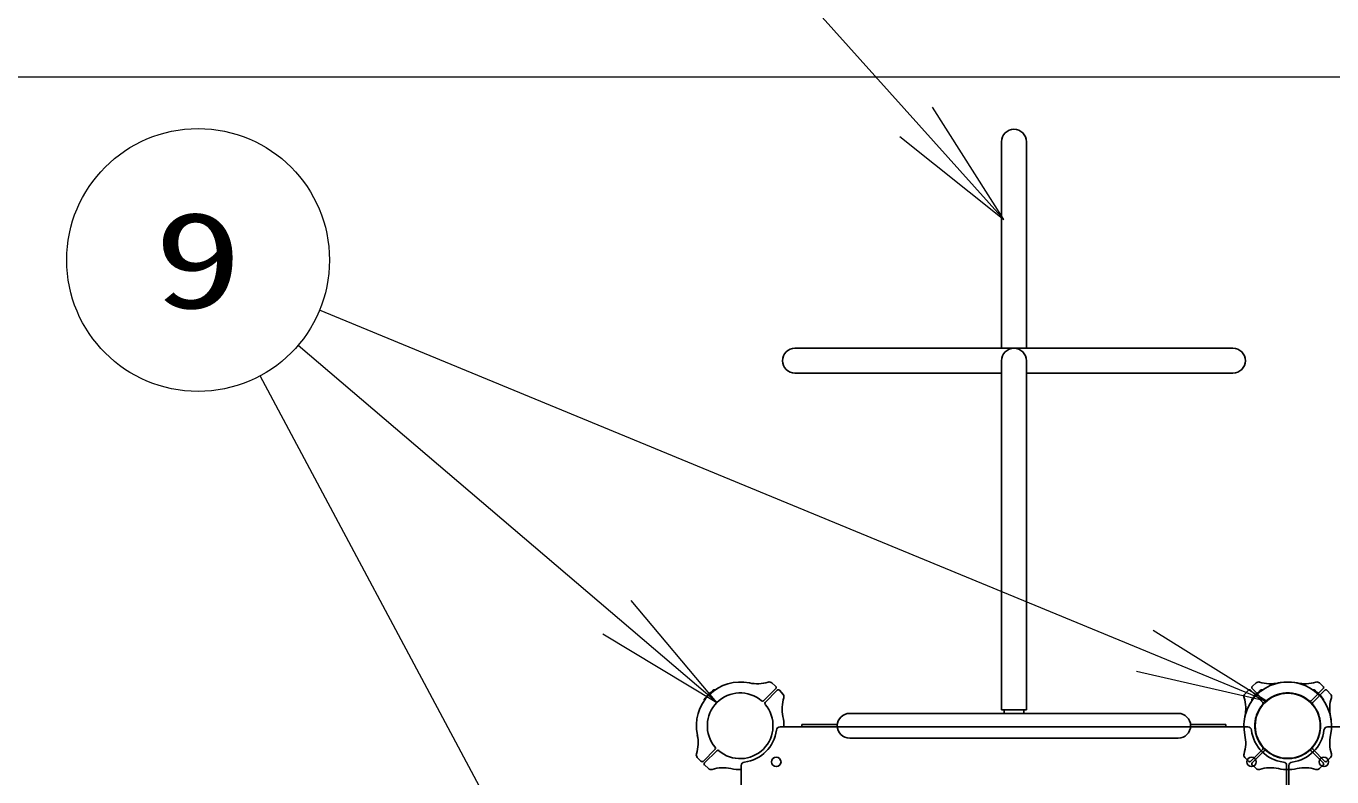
# Model space of a CAD drawing. Units: millimetres on the paper. Extents: x -385 to 0, y -594 to 267.
# Drawn here: x -291.86 to -262.05, y 145.73 to 162.87 of the extents above; entities that cross this region are included whole.
import ezdxf
from ezdxf.enums import TextEntityAlignment as Align

# ---------------------------------------------------------------- set-up
doc = ezdxf.new("R2010")
doc.units = ezdxf.units.MM
doc.layers.add('1_60', color=7, linetype='Continuous', lineweight=25)
doc.styles.add('ＭＳ ゴシック', font='')
doc.styles.get('ＭＳ ゴシック').set_extended_font_data('MS Gothic')

# ---------------------------------------------------------------- blocks, each defined once
blk = doc.blocks.new('open_arrow')
at = {"color": 0, "linetype": 'Continuous', "lineweight": -2}
blk.add_lwpolyline([(7.5, 1.25), (0, 0), (7.5, -1.25)], dxfattribs=at)

msp = doc.modelspace()

# ---------------------------------------------------------------- linework, layer by layer
at = {"layer": '1_60', "lineweight": 13}
for p, q in [((-269.541, 158.453), (-275.708, 165.332)), ((-243.321, 161.708), (-366.878, 161.708)), ((-243.321, 161.708), (-366.878, 161.708)), ((-263.551, 147.467), (-285.163, 156.385)), ((-276.092, 147.429), (-285.653, 155.583)), ((-275.561, 134.398), (-286.521, 154.884))]:
    msp.add_line(p, q, dxfattribs=at)
at = {"layer": '1_60', "color": 70}
for p, q in [((-269.595, 155.515), (-269.595, 160.232)), ((-269.028, 160.232), (-269.028, 155.515)), ((-274.311, 155.515), (-269.311, 155.515)), ((-269.311, 155.515), (-264.311, 155.515)), ((-269.595, 155.232), (-269.595, 147.265)), ((-269.028, 155.232), (-269.028, 147.265)), ((-269.595, 154.949), (-274.311, 154.949)), ((-264.311, 154.949), (-269.028, 154.949)), ((-269.595, 147.265), (-269.028, 147.265))]:
    msp.add_line(p, q, dxfattribs=at)
at = {"layer": '1_60', "color": 2}
for p, q in [((-274.75, 147.794), (-274.846, 147.884)), ((-263.872, 147.794), (-263.777, 147.884)), ((-262.25, 147.794), (-262.346, 147.884)), ((-275.026, 147.468), (-274.749, 147.746)), ((-274.991, 147.433), (-274.713, 147.711)), ((-274.666, 147.71), (-274.576, 147.614)), ((-263.957, 147.71), (-264.046, 147.614)), ((-263.631, 147.433), (-263.909, 147.711)), ((-263.596, 147.468), (-263.873, 147.746)), ((-262.526, 147.468), (-262.249, 147.746)), ((-262.491, 147.433), (-262.213, 147.711)), ((-262.166, 147.71), (-262.076, 147.614)), ((-276.131, 146.364), (-276.409, 146.086)), ((-263.631, 146.364), (-263.909, 146.086)), ((-262.491, 146.364), (-262.213, 146.086)), ((-276.457, 146.087), (-276.54, 146.176)), ((-276.096, 146.328), (-276.374, 146.051)), ((-263.957, 146.087), (-264.04, 146.176)), ((-263.596, 146.328), (-263.874, 146.051)), ((-262.526, 146.328), (-262.249, 146.051)), ((-262.165, 146.087), (-262.083, 146.176)), ((-276.373, 146.003), (-276.284, 145.92)), ((-263.873, 146.003), (-263.784, 145.92)), ((-262.249, 146.003), (-262.338, 145.92))]:
    msp.add_line(p, q, dxfattribs=at)
at = {"layer": '1_60'}
for p, q in [((-276.141, 147.714), (-276.142, 147.715)), ((-263.641, 147.714), (-263.642, 147.715)), ((-262.482, 147.714), (-262.48, 147.715)), ((-276.376, 147.478), (-276.378, 147.48)), ((-269.538, 147.265), (-269.538, 147.182)), ((-269.085, 147.265), (-269.085, 147.182)), ((-263.876, 147.478), (-263.878, 147.48)), ((-262.246, 147.478), (-262.244, 147.48)), ((-273.061, 147.182), (-265.561, 147.182)), ((-274.152, 146.925), (-274.152, 146.872)), ((-274.152, 146.925), (-273.343, 146.925)), ((-274.152, 146.872), (-273.343, 146.872)), ((-264.471, 146.925), (-265.279, 146.925)), ((-264.471, 146.872), (-265.279, 146.872)), ((-264.471, 146.925), (-264.471, 146.872)), ((-273.061, 146.615), (-265.561, 146.615))]:
    msp.add_line(p, q, dxfattribs=at)
at = {"layer": '1_60', "color": 4}
for p, q in [((-269.311, 146.873), (-274.651, 146.873)), ((-269.311, 146.873), (-263.971, 146.873)), ((-256.811, 146.873), (-262.151, 146.873)), ((-275.536, 140.648), (-275.536, 145.988)), ((-263.086, 140.648), (-263.086, 145.988)), ((-263.036, 140.648), (-263.036, 145.988))]:
    msp.add_line(p, q, dxfattribs=at)
at = {"layer": '1_60', "lineweight": 13}
msp.add_circle((-287.936, 157.53), 3, dxfattribs=at)
at = {"layer": '1_60'}
for centre, radius in [((-263.061, 146.898), 0.743), ((-274.736, 146.073), 0.108), ((-263.886, 146.073), 0.108), ((-262.236, 146.073), 0.108)]:
    msp.add_circle(centre, radius, dxfattribs=at)
at = {"layer": '1_60', "color": 70}
for centre, start, end in [((-269.311, 160.232), 0, 180), ((-274.311, 155.232), 90, 270), ((-269.311, 155.232), 0, 180), ((-264.311, 155.232), 270, 90)]:
    msp.add_arc(centre, 0.283, start, end, dxfattribs=at)
at = {"layer": '1_60', "color": 2}
for centre, radius, start, end in [((-275.561, 146.898), 1, 77.7272, 135), ((-275.171, 148.69), 0.833, 257.7272, 287.5412), ((-274.895, 147.816), 0.0833, 47, 107.5412), ((-263.727, 147.816), 0.0833, 72.4588, 133), ((-263.061, 146.898), 1, 77.7272, 135), ((-263.451, 148.69), 0.833, 252.4588, 282.2728), ((-263.061, 146.898), 1, 45, 102.2728), ((-262.671, 148.69), 0.833, 257.7272, 287.5412), ((-262.395, 147.816), 0.0833, 47, 107.5412), ((-275.561, 146.898), 1, 135, 192.2728), ((-275.561, 146.898), 0.75, 49.2707, 135), ((-274.772, 147.77), 0.0333, 315, 47), ((-274.69, 147.687), 0.0333, 43, 135), ((-274.644, 147.564), 0.0833, 342.4588, 43), ((-263.978, 147.564), 0.0833, 137, 197.5412), ((-263.061, 146.898), 1, 135, 192.2728), ((-263.932, 147.687), 0.0333, 45, 137), ((-263.85, 147.77), 0.0333, 133, 225), ((-263.061, 146.898), 0.75, 49.2707, 135), ((-263.061, 146.898), 0.75, 45, 130.7293), ((-263.061, 146.898), 1, 347.7272, 45), ((-262.272, 147.77), 0.0333, 315, 47), ((-262.19, 147.687), 0.0333, 43, 135), ((-262.144, 147.564), 0.0833, 342.4588, 43), ((-275.561, 146.898), 0.75, 135, 220.7293), ((-275.05, 147.492), 0.0333, 229.2707, 315), ((-275.561, 146.898), 0.75, 315, 40.7293), ((-274.968, 147.41), 0.0333, 135, 220.7293), ((-273.77, 147.288), 0.833, 162.4588, 192.2728), ((-264.852, 147.288), 0.833, 347.7272, 17.5412), ((-263.061, 146.898), 0.75, 135, 220.7293), ((-263.061, 146.898), 0.75, 139.2707, 225), ((-263.655, 147.41), 0.0333, 319.2707, 45), ((-263.572, 147.492), 0.0333, 225, 310.7293), ((-262.55, 147.492), 0.0333, 229.2707, 315), ((-263.061, 146.898), 0.75, 319.2707, 45), ((-263.061, 146.898), 0.75, 315, 40.7293), ((-262.468, 147.41), 0.0333, 135, 220.7293), ((-261.27, 147.288), 0.833, 162.4588, 192.2728), ((-275.561, 146.898), 1, 358.5675, 12.2728), ((-263.061, 146.898), 1, 167.7272, 181.4325), ((-263.061, 146.898), 1, 358.5675, 12.2728), ((-277.353, 146.509), 0.833, 342.4588, 12.2728), ((-264.853, 146.509), 0.833, 342.4588, 12.2728), ((-261.269, 146.509), 0.833, 167.7272, 197.5412), ((-276.155, 146.387), 0.0333, 315, 40.7293), ((-275.561, 146.898), 0.75, 229.2707, 315), ((-263.655, 146.387), 0.0333, 315, 40.7293), ((-263.061, 146.898), 0.75, 225, 310.7293), ((-263.061, 146.898), 0.75, 229.2707, 315), ((-262.467, 146.387), 0.0333, 139.2707, 225), ((-276.479, 146.232), 0.0833, 162.4588, 223), ((-276.432, 146.11), 0.0333, 223, 315), ((-276.072, 146.305), 0.0333, 49.2707, 135), ((-263.979, 146.232), 0.0833, 162.4588, 223), ((-263.932, 146.11), 0.0333, 223, 315), ((-263.572, 146.305), 0.0333, 49.2707, 135), ((-262.55, 146.305), 0.0333, 45, 130.7293), ((-262.19, 146.11), 0.0333, 225, 317), ((-262.144, 146.232), 0.0833, 317, 17.5412), ((-276.35, 146.027), 0.0333, 135, 227), ((-276.227, 145.981), 0.0833, 227, 287.5412), ((-275.951, 145.107), 0.833, 77.7272, 107.5412), ((-275.561, 146.898), 1, 257.7272, 271.4325), ((-263.85, 146.027), 0.0333, 135, 227), ((-263.727, 145.981), 0.0833, 227, 287.5412), ((-263.451, 145.107), 0.833, 77.7272, 107.5412), ((-263.061, 146.898), 1, 257.7272, 271.4325), ((-263.061, 146.898), 1, 268.5675, 282.2728), ((-262.671, 145.107), 0.833, 72.4588, 102.2728), ((-262.395, 145.981), 0.0833, 252.4588, 313), ((-262.272, 146.027), 0.0333, 313, 45)]:
    msp.add_arc(centre, radius, start, end, dxfattribs=at)
at = {"layer": '1_60'}
for centre, radius, start, end in [((-275.561, 146.898), 1.017, 135, 143.6269), ((-275.561, 146.898), 1.017, 126.3731, 135), ((-276.154, 147.704), 0.0167, 45, 126.3731), ((-263.061, 146.898), 1.017, 135, 143.6269), ((-263.061, 146.898), 1.017, 126.3731, 135), ((-263.654, 147.704), 0.0167, 45, 126.3731), ((-262.468, 147.704), 0.0167, 53.6269, 135), ((-263.061, 146.898), 1.017, 45, 53.6269), ((-263.061, 146.898), 1.017, 36.3731, 45), ((-276.366, 147.491), 0.0167, 143.6269, 225), ((-263.866, 147.491), 0.0167, 143.6269, 225), ((-262.256, 147.491), 0.0167, 315, 36.3731), ((-273.061, 146.898), 0.283, 90, 270), ((-265.561, 146.898), 0.283, 270, 90), ((-275.561, 146.898), 0.833, 276.7872, 353.2128), ((-263.061, 146.898), 0.833, 186.7872, 263.2128), ((-263.061, 146.898), 0.833, 276.7872, 353.2128)]:
    msp.add_arc(centre, radius, start, end, dxfattribs=at)
at = {"layer": '1_60', "color": 4}
for centre, start, end in [((-274.651, 146.79), 90, 173.2128), ((-263.971, 146.79), 6.7872, 90), ((-262.151, 146.79), 90, 173.2128), ((-275.453, 145.988), 96.7872, 180), ((-263.169, 145.988), 0, 83.2128), ((-262.953, 145.988), 96.7872, 180)]:
    msp.add_arc(centre, 0.0833, start, end, dxfattribs=at)

# ---------------------------------------------------------------- block references
at = {"layer": '1_60', "lineweight": 13, "xscale": 0.4, "yscale": 0.4}
for p, rotation in [((-269.541, 158.453), 131.9), ((-276.092, 147.429), 139.5), ((-263.551, 147.467), 157.6)]:
    msp.add_blockref('open_arrow', p, dxfattribs=dict(at, rotation=rotation))

# ---------------------------------------------------------------- texts
at = {"layer": '1_60', "style": 'ＭＳ ゴシック', "width": 1.35}
msp.add_text('9', height=2.199, dxfattribs=at).set_placement((-287.936, 157.53), align=Align.MIDDLE_CENTER)

doc.saveas('drawing.dxf')
